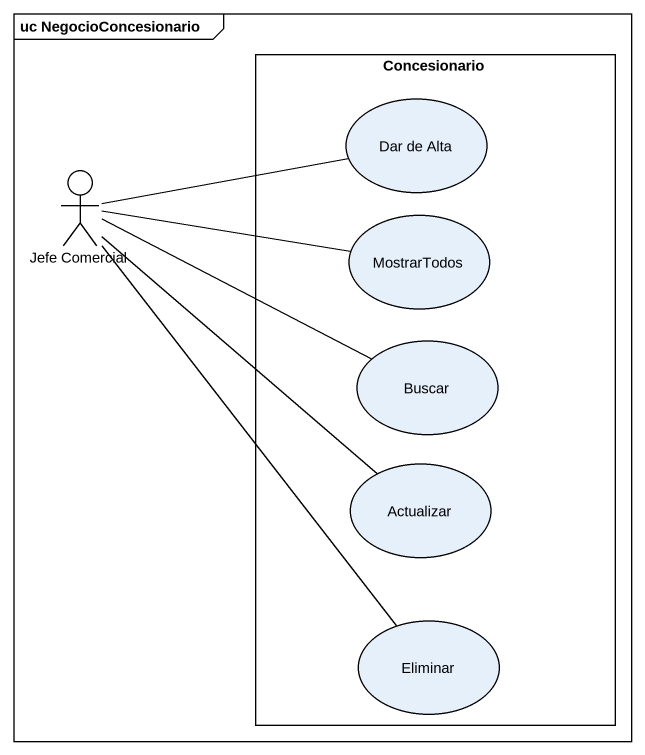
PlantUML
@startuml
mainframe uc NegocioConcesionario
rectangle Concesionario {
  usecase "Dar de Alta" as Dar_de_Alta
  usecase MostrarTodos
  usecase Buscar
  usecase Actualizar
  usecase Eliminar
}
actor "Jefe Comercial" as Jefe_Comercial
Jefe_Comercial -right- Dar_de_Alta
Jefe_Comercial -right- MostrarTodos
Jefe_Comercial -right- Buscar
Jefe_Comercial -- Actualizar
Jefe_Comercial -- Eliminar
@enduml
